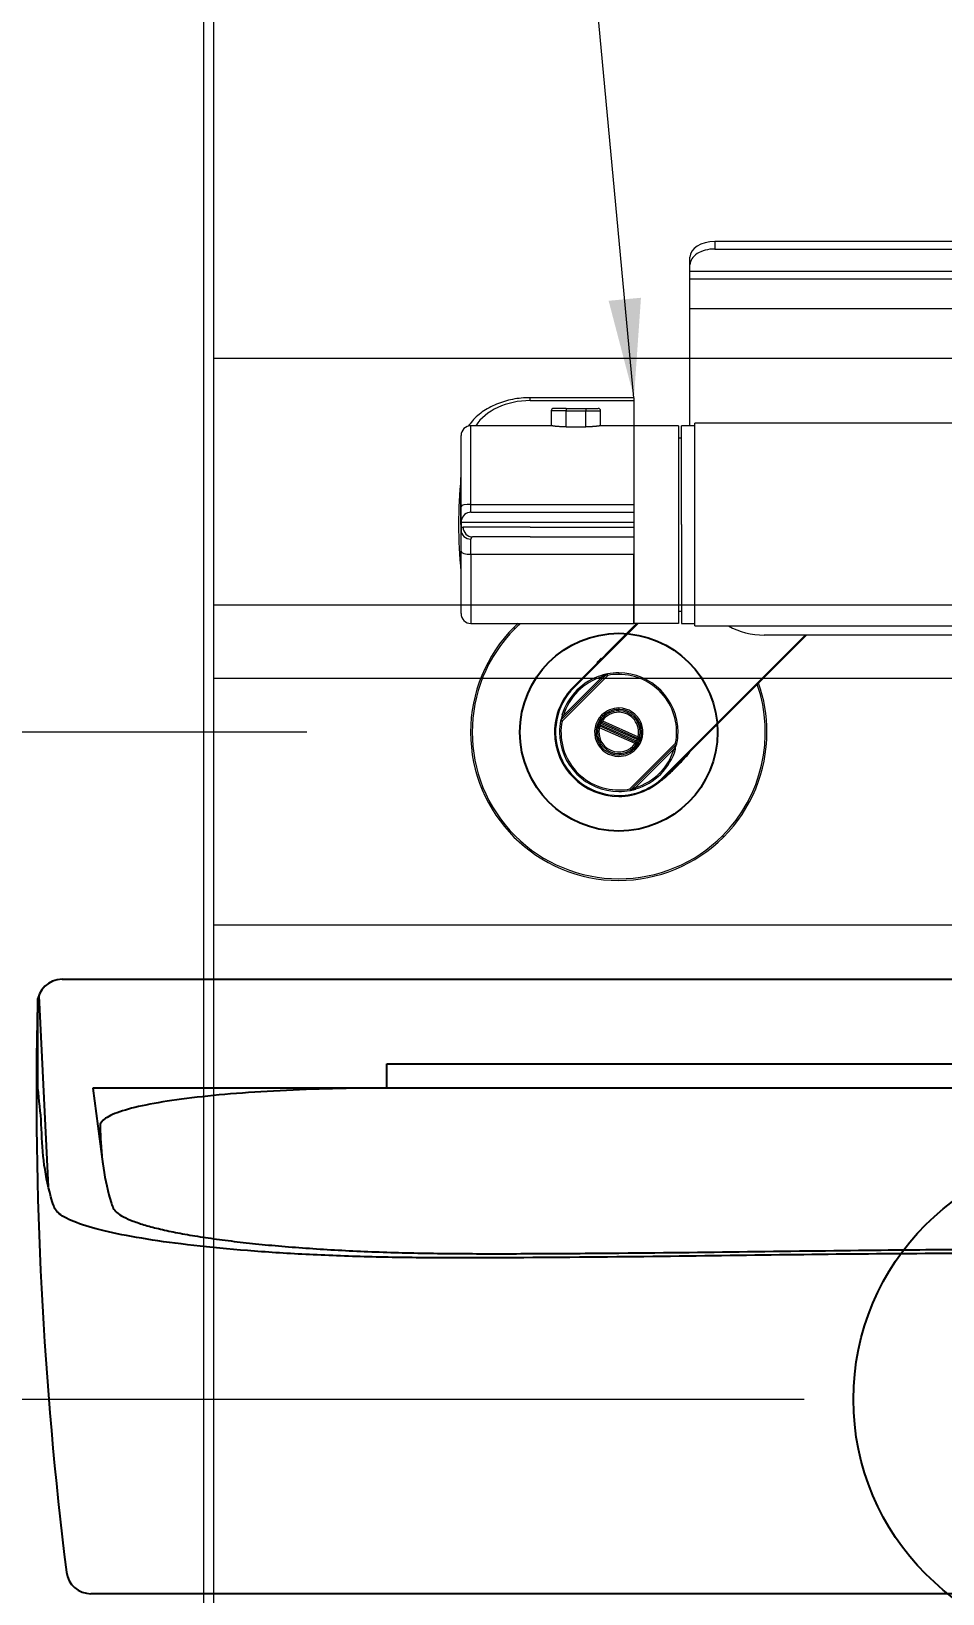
# Model space of a CAD drawing. Header units: millimetres. Extents: x 7794 to 16513, y 4519 to 7467.
# Drawn here: x 8525.7 to 8710.3, y 5628.1 to 5944.3 of the extents above; entities that cross this region are included whole.
import ezdxf
from ezdxf.lldxf.tags import DXFTag

# ---------------------------------------------------------------- set-up
doc = ezdxf.new("R2010")
doc.units = ezdxf.units.MM
doc.layers.add('1', color=7, linetype='Continuous')
doc.layers.add('20', color=7, linetype='Continuous')
doc.layers.add('3', color=3, linetype='Continuous', lineweight=15)
doc.styles.get("Standard").update_dxf_attribs({"font": 'arial.ttf'})
tags = doc.linetypes.add('HIDDEN', pattern=[0.5, 0.25, -0.25]).pattern_tags.tags
tags[6:7] = [DXFTag(74, 4), DXFTag(75, 0), DXFTag(340, '0'), DXFTag(46, 0.0), DXFTag(50, 0.0), DXFTag(44, 0.0), DXFTag(45, 0.0)]
tags[4:5] = [DXFTag(74, 4), DXFTag(75, 0), DXFTag(340, '0'), DXFTag(46, 0.0), DXFTag(50, 0.0), DXFTag(44, 0.0), DXFTag(45, 0.0)]
doc.dimstyles.get("Standard").update_dxf_attribs({"dimtxt": 0.18, "dimasz": 0.18, "dimexe": 0.18, "dimexo": 0.0625, "dimgap": 0.09, "dimtad": 0, "dimtih": 1, "dimtoh": 1, "dimdec": 4, "dimzin": 0, "dimdsep": 46, "dimtxsty": 'Standard', "dimcen": 0.09, "dimadec": 0, "dimazin": 0, "dimtfac": 1, "dimtdec": 4, "dimtofl": 0, "dimtmove": 0, "dimatfit": 3, "dimfxl": 0, "dimtolj": 1, "dimtzin": 0, "dimarcsym": 0})
doc.dimstyles.new('Standard$0', dxfattribs={"dimtxt": 0.18, "dimasz": 0.18, "dimexe": 0.18, "dimexo": 0.0625, "dimgap": 0.09, "dimtad": 0, "dimtih": 1, "dimtoh": 1, "dimdec": 4, "dimzin": 0, "dimdsep": 46, "dimtxsty": 'Standard', "dimcen": 0.09, "dimadec": 0, "dimazin": 0, "dimtfac": 1, "dimtdec": 4, "dimtofl": 0, "dimtmove": 0, "dimatfit": 3, "dimfxl": 0, "dimtolj": 1, "dimtzin": 0, "dimarcsym": 0})

# ---------------------------------------------------------------- blocks, each defined once
blk = doc.blocks.new('*D16')
at = {"color": 0, "linetype": 'Continuous', "lineweight": 0}
for p, q in [((8493.55, 5752.44), (8254.82, 5752.44)), ((8264.82, 5742.44), (8264.82, 5545.25)), ((8264.82, 5297.44), (8264.82, 5494.62)), ((8537.4, 5287.44), (8254.82, 5287.44))]:
    blk.add_line(p, q, dxfattribs=at)
at = {"color": 0, "linetype": 'Continuous'}
for points in [[(8263.15, 5742.44), (8266.48, 5742.44), (8264.82, 5752.44)], [(8263.15, 5297.44), (8266.48, 5297.44), (8264.82, 5287.44)]]:
    blk.add_solid(points, dxfattribs=at)
at = {"layer": 'Defpoints', "color": 0, "linetype": 'Continuous'}
for p in [(8513.55, 5752.44), (8264.82, 5287.44), (8557.4, 5287.44)]:
    blk.add_point(p, dxfattribs=at)
at = {"color": 0, "linetype": 'Continuous', "lineweight": 0, "insert": (8264.82, 5519.94), "char_height": 30, "attachment_point": 5}
blk.add_mtext('\\A1;465', dxfattribs=at)
blk = doc.blocks.new('*D24')
at = {"color": 0, "linetype": 'Continuous', "lineweight": 0}
for p, q in [((8460.39, 5667.44), (8403.81, 5667.44)), ((8413.81, 5657.44), (8413.81, 5630.75)), ((8413.81, 5553.44), (8413.81, 5580.12)), ((8546.08, 5543.44), (8403.81, 5543.44))]:
    blk.add_line(p, q, dxfattribs=at)
at = {"color": 0, "linetype": 'Continuous'}
for points in [[(8412.14, 5657.44), (8415.47, 5657.44), (8413.81, 5667.44)], [(8412.14, 5553.44), (8415.47, 5553.44), (8413.81, 5543.44)]]:
    blk.add_solid(points, dxfattribs=at)
at = {"layer": 'Defpoints', "color": 0, "linetype": 'Continuous'}
for p in [(8480.39, 5667.44), (8413.81, 5543.44), (8566.08, 5543.44)]:
    blk.add_point(p, dxfattribs=at)
at = {"color": 0, "linetype": 'Continuous', "lineweight": 0, "insert": (8413.81, 5605.44), "char_height": 30, "attachment_point": 5}
blk.add_mtext('\\A1;125', dxfattribs=at)
blk = doc.blocks.new('*D25')
at = {"color": 0, "linetype": 'Continuous', "lineweight": 0}
for p, q in [((8682.17, 5667.44), (8194.38, 5667.44)), ((8204.38, 5657.44), (8204.38, 5366.1)), ((8204.38, 5002.44), (8204.38, 5315.46)), ((8472.08, 4992.44), (8194.38, 4992.44))]:
    blk.add_line(p, q, dxfattribs=at)
at = {"color": 0, "linetype": 'Continuous'}
for points in [[(8202.71, 5657.44), (8206.05, 5657.44), (8204.38, 5667.44)], [(8202.71, 5002.44), (8206.05, 5002.44), (8204.38, 4992.44)]]:
    blk.add_solid(points, dxfattribs=at)
at = {"layer": 'Defpoints', "color": 0, "linetype": 'Continuous'}
for p in [(8702.17, 5667.44), (8204.38, 4992.44), (8492.08, 4992.44)]:
    blk.add_point(p, dxfattribs=at)
at = {"color": 0, "linetype": 'Continuous', "lineweight": 0, "insert": (8204.38, 5340.78), "char_height": 30, "attachment_point": 5}
blk.add_mtext('\\A1;675', dxfattribs=at)
blk = doc.blocks.new('*D35')
at = {"color": 0, "linetype": 'Continuous', "lineweight": 0}
for p, q in [((8454.15, 5802.44), (8454.15, 5853.67)), ((8454.15, 5853.67), (8464.15, 5853.67)), ((8581.5, 5802.44), (8444.15, 5802.44)), ((8454.15, 5762.44), (8454.15, 5792.44)), ((8511.96, 5752.44), (8444.15, 5752.44))]:
    blk.add_line(p, q, dxfattribs=at)
at = {"color": 0, "linetype": 'Continuous'}
for points in [[(8452.48, 5792.44), (8455.81, 5792.44), (8454.15, 5802.44)], [(8452.48, 5762.44), (8455.81, 5762.44), (8454.15, 5752.44)]]:
    blk.add_solid(points, dxfattribs=at)
at = {"layer": 'Defpoints', "color": 0, "linetype": 'Continuous'}
for p in [(8454.15, 5802.44), (8601.5, 5802.44), (8531.96, 5752.44)]:
    blk.add_point(p, dxfattribs=at)
at = {"color": 0, "linetype": 'Continuous', "lineweight": 0, "insert": (8495.58, 5853.67), "char_height": 30, "attachment_point": 5}
blk.add_mtext('\\A1;50', dxfattribs=at)

msp = doc.modelspace()

# ---------------------------------------------------------------- linework, layer by layer
for p, q in [((8531.96, 5752.44), (8742.08, 5752.44)), ((8527.08, 5730.44), (8527.08, 5748.56)), ((8527.25, 5749.12), (8529.17, 5710.45)), ((8597.73, 5730.44), (8597.73, 5735.35)), ((8597.73, 5735.35), (8722.73, 5735.35)), ((8538.19, 5730.44), (8540.2, 5715.02)), ((8742.08, 5628.11), (8537.81, 5628.11))]:
    msp.add_line(p, q)
at = {"color": 1, "linetype": 'HIDDEN', "ltscale": 20}
for centre, radius in [((8644.66, 5802.44), 20), ((8742.17, 5667.44), 50)]:
    msp.add_circle(centre, radius, dxfattribs=at)
for centre, radius, start, end in [((8531.96, 5747.44), 5, 90, 178.6991), ((9307.01, 5729.83), 780.25, 178.69907, 187.16731), ((8537.81, 5633.11), 5, 187.1673, 270)]:
    msp.add_arc(centre, radius, start, end)
for points, knots in [([(8742.08, 5697.02), (8733.55, 5697.02), (8725.02, 5697), (8707.75, 5696.94), (8699.02, 5696.89), (8672.88, 5696.63), (8655.53, 5696.32), (8624.38, 5696.09), (8615.62, 5696.04), (8602.55, 5696.11), (8598.22, 5696.17), (8589.65, 5696.39), (8585.37, 5696.56), (8577.18, 5696.98), (8573.25, 5697.24), (8565.68, 5697.84), (8562.02, 5698.19), (8555.2, 5698.97), (8552.05, 5699.39), (8546.28, 5700.31), (8543.64, 5700.81), (8539.03, 5701.86), (8537.08, 5702.41), (8533.86, 5703.55), (8532.58, 5704.15), (8530.83, 5705.37), (8530.47, 5705.98), (8530.05, 5707.2), (8529.88, 5707.81), (8529.02, 5710.86), (8528.54, 5713.31), (8527.96, 5718.2), (8527.86, 5720.65), (8527.65, 5725.54), (8527.25, 5727.99), (8527.08, 5730.44)], [0.5006646, 0.5006646, 0.5006646, 0.5006646, 0.53125, 0.53125, 0.5625, 0.5625, 0.625, 0.625, 0.65625, 0.65625, 0.671875, 0.671875, 0.6875, 0.6875, 0.703125, 0.703125, 0.71875, 0.71875, 0.734375, 0.734375, 0.75, 0.75, 0.765625, 0.765625, 0.78125, 0.78125, 0.796875, 0.796875, 0.8125, 0.8125, 0.875, 0.875, 0.9375, 0.9375, 1, 1, 1, 1]), ([(8597.73, 5730.44), (8590.27, 5730.44), (8583.06, 5730.26), (8572.6, 5729.72), (8569.23, 5729.5), (8562.92, 5728.97), (8559.95, 5728.66), (8551.66, 5727.61), (8547.22, 5726.76), (8542.66, 5725.32), (8541.52, 5724.82), (8540, 5723.8), (8539.62, 5723.27), (8539.64, 5722.74)], [0, 0, 0, 0, 0.25, 0.25, 0.375, 0.375, 0.5, 0.5, 0.75, 0.75, 0.875, 0.875, 1, 1, 1, 1]), ([(8539.64, 5722.74), (8539.69, 5721.71), (8539.78, 5719.47), (8540.13, 5714.83), (8540.89, 5710.63), (8541.9, 5707.34), (8542.27, 5706.14), (8542.93, 5705.24), (8544.3, 5704.36), (8545.94, 5703.65), (8547.52, 5703.09), (8549.28, 5702.54), (8551.79, 5701.88), (8555.32, 5701.13), (8559.32, 5700.43), (8563.75, 5699.78), (8568.56, 5699.19), (8573.71, 5698.66), (8579.16, 5698.2), (8584.88, 5697.8), (8592.8, 5697.36), (8601.07, 5697.08), (8609.51, 5696.95), (8618, 5696.9), (8628.61, 5696.93), (8650.56, 5697.07), (8671.68, 5697.36), (8701.76, 5697.7), (8716.63, 5697.83), (8733.6, 5697.87), (8742.08, 5697.87), (8742.08, 5697.87)], [0, 0, 0, 0, 0.0311188, 0.0671864, 0.1393217, 0.1573555, 0.1663724, 0.1753893, 0.1844063, 0.1934232, 0.1979316, 0.2024401, 0.211457, 0.2204739, 0.2294908, 0.2385077, 0.2475246, 0.2565415, 0.2655584, 0.2745753, 0.2835922, 0.3016261, 0.310643, 0.3196599, 0.3376937, 0.3557275, 0.3917951, 0.4278628, 0.4639304, 0.499998, 0.4999991, 0.4999991, 0.4999991, 0.4999991])]:
    msp.add_open_spline(points, degree=3, knots=knots)
for points in [[(8591.87, 5730.44), (8538.19, 5730.44)], [(8742.08, 5730.44), (8591.87, 5730.44)]]:
    msp.add_open_spline(points, degree=1)
at = {"layer": '1', "color": 7, "linetype": 'Continuous', "lineweight": 18}
for p, q in [((8820.08, 5901.73), (8664.08, 5901.73)), ((8664.08, 5900.2), (8820.08, 5900.2)), ((8659.08, 5896.99), (8659.08, 5898.52)), ((8659.08, 5895.72), (8659.08, 5896.99)), ((8659.08, 5894.08), (8659.08, 5895.72)), ((8659.08, 5888.08), (8659.08, 5894.08)), ((8825.08, 5894.08), (8659.08, 5894.08)), ((8659.08, 5864.43), (8659.08, 5888.08)), ((8647.74, 5870.12), (8626.74, 5870.12)), ((8633.99, 5867.94), (8631.49, 5867.94)), ((8633.99, 5867.94), (8637.99, 5867.94)), ((8637.99, 5867.94), (8640.49, 5867.94)), ((8647.74, 5870.12), (8647.74, 5869.54)), ((8647.74, 5869.54), (8647.74, 5864.44)), ((8630.99, 5867.44), (8630.99, 5864.44)), ((8640.99, 5864.44), (8640.99, 5867.44)), ((8612.74, 5848.12), (8612.74, 5862.44)), ((8630.99, 5864.44), (8614.74, 5864.44)), ((8633.99, 5864.21), (8637.99, 5864.21)), ((8647.74, 5864.44), (8640.99, 5864.44)), ((8647.74, 5864.44), (8647.74, 5848.53)), ((8656.74, 5864.44), (8647.74, 5864.44)), ((8647.74, 5864.44), (8647.74, 5848.53)), ((8656.74, 5864.44), (8656.74, 5824.44)), ((8657.34, 5861.94), (8656.74, 5861.94)), ((8660.08, 5864.44), (8657.34, 5864.44)), ((8657.34, 5844.44), (8657.34, 5864.44)), ((8612.74, 5853.94), (8612.69, 5853.94)), ((8612.69, 5844.44), (8612.69, 5853.94)), ((8612.74, 5844.97), (8612.74, 5848.12)), ((8614.75, 5846.94), (8626.74, 5846.94)), ((8626.74, 5846.94), (8647.74, 5846.94)), ((8647.74, 5848.53), (8647.74, 5846.94)), ((8647.74, 5846.94), (8647.74, 5844.94)), ((8612.69, 5844.44), (8612.69, 5834.94)), ((8612.74, 5844.97), (8612.74, 5843.33)), ((8612.74, 5839.04), (8612.74, 5843.33)), ((8647.74, 5844.94), (8647.74, 5843.94)), ((8647.74, 5843.94), (8647.74, 5841.94)), ((8657.34, 5844.44), (8657.34, 5824.44)), ((8626.74, 5841.94), (8615.08, 5841.94)), ((8626.74, 5841.94), (8647.74, 5841.94)), ((8647.74, 5841.94), (8647.74, 5838.44)), ((8612.74, 5826.44), (8612.74, 5839.04)), ((8647.74, 5838.44), (8647.74, 5824.44)), ((8647.74, 5824.44), (8647.74, 5838.44)), ((8612.69, 5834.94), (8612.74, 5834.94)), ((8656.74, 5826.94), (8657.34, 5826.94)), ((8614.74, 5824.44), (8647.74, 5824.44)), ((8648.27, 5824.44), (8635.47, 5811.63)), ((8656.74, 5824.44), (8647.74, 5824.44)), ((8657.34, 5824.44), (8660.08, 5824.44)), ((8653.85, 5793.24), (8682.69, 5822.08)), ((8723.29, 5822.08), (8674.08, 5822.08)), ((8642.21, 5814.13), (8632.96, 5804.88)), ((8640.65, 5804.04), (8640.93, 5803.93)), ((8640.78, 5804.33), (8641.05, 5804.19)), ((8648.08, 5800.42), (8640.87, 5803.63)), ((8641.23, 5804.44), (8648.45, 5801.23)), ((8647.1, 5790.74), (8656.36, 5799.99)), ((8648.08, 5800.42), (8647.96, 5800.15)), ((8648.53, 5800.53), (8648.27, 5800.67)), ((8648.66, 5800.82), (8648.38, 5800.93))]:
    msp.add_line(p, q, dxfattribs=at)
at = {"layer": '1', "color": 7, "linetype": 'Continuous', "lineweight": 13}
for p, q in [((8664.08, 5901.73), (8664.08, 5900.2)), ((8659.08, 5895.72), (8825.08, 5895.72)), ((8825.08, 5888.08), (8659.08, 5888.08)), ((8626.74, 5869.54), (8626.74, 5870.12)), ((8626.74, 5869.54), (8647.74, 5869.54)), ((8633.99, 5867.94), (8633.99, 5867.44)), ((8637.99, 5867.94), (8637.99, 5867.44)), ((8633.99, 5867.44), (8630.99, 5867.44)), ((8633.99, 5864.21), (8633.99, 5867.44)), ((8633.99, 5867.44), (8637.99, 5867.44)), ((8637.99, 5867.44), (8640.99, 5867.44)), ((8637.99, 5864.21), (8637.99, 5867.44)), ((8614.74, 5848.53), (8614.74, 5864.44)), ((8614.74, 5846.95), (8614.74, 5848.53)), ((8614.74, 5848.53), (8647.74, 5848.53)), ((8612.75, 5844.94), (8626.74, 5844.94)), ((8626.74, 5843.94), (8613.14, 5843.94)), ((8626.74, 5844.94), (8647.74, 5844.94)), ((8626.74, 5843.94), (8647.74, 5843.94)), ((8614.74, 5838.44), (8614.74, 5841.5)), ((8614.74, 5838.44), (8614.74, 5824.44)), ((8614.74, 5838.44), (8647.74, 5838.44)), ((8623.44, 5823.65), (8623.68, 5823.42)), ((8648.56, 5824.44), (8635.61, 5811.49)), ((8653.71, 5793.38), (8682.4, 5822.08)), ((8642.21, 5814.13), (8642.43, 5813.92)), ((8642.43, 5813.92), (8642.37, 5814.22)), ((8644.66, 5814.44), (8644.66, 5814.14)), ((8642.43, 5813.92), (8633.17, 5804.67)), ((8633.45, 5805.79), (8641.3, 5813.64)), ((8635.61, 5811.49), (8635.47, 5811.63)), ((8636.17, 5810.92), (8636.38, 5810.71)), ((8632.88, 5804.73), (8633.17, 5804.67)), ((8633.17, 5804.67), (8632.96, 5804.88)), ((8641.35, 5804.72), (8641.1, 5804.89)), ((8641.41, 5805.69), (8641.19, 5805.9)), ((8641.23, 5804.44), (8641.35, 5804.72)), ((8641.35, 5804.72), (8648.57, 5801.51)), ((8644.66, 5807.34), (8644.66, 5807.04)), ((8644.66, 5806.75), (8644.66, 5806.45)), ((8640.45, 5803.42), (8640.75, 5803.35)), ((8640.75, 5803.35), (8640.87, 5803.63)), ((8647.96, 5800.15), (8640.75, 5803.35)), ((8640.93, 5803.93), (8648.27, 5800.67)), ((8648.38, 5800.93), (8641.05, 5804.19)), ((8648.57, 5801.51), (8648.45, 5801.23)), ((8648.86, 5801.44), (8648.57, 5801.51)), ((8646.89, 5790.95), (8656.14, 5800.2)), ((8648.12, 5798.97), (8647.91, 5799.18)), ((8647.96, 5800.15), (8648.21, 5799.97)), ((8655.87, 5799.08), (8648.02, 5791.23)), ((8656.44, 5800.15), (8656.14, 5800.2)), ((8656.14, 5800.2), (8656.36, 5799.99)), ((8653.14, 5793.95), (8652.93, 5794.16)), ((8653.85, 5793.24), (8653.71, 5793.38)), ((8644.66, 5789.64), (8644.66, 5789.44)), ((8646.89, 5790.95), (8646.95, 5790.66)), ((8647.1, 5790.74), (8646.89, 5790.95)), ((8665.64, 5781.45), (8665.87, 5781.22))]:
    msp.add_line(p, q, dxfattribs=at)
at = {"layer": '1', "color": 7, "linetype": 'Continuous', "lineweight": 18}
for centre, radius, start, end in [((8631.49, 5867.44), 0.5, 90, 180), ((8640.49, 5867.44), 0.5, 0, 90), ((8614.74, 5862.44), 2, 90, 180), ((8712.24, 5844.44), 100, 174.5487, 180), ((8712.24, 5844.44), 100, 180, 185.4513), ((8614.74, 5826.44), 2, 180, 270), ((8644.66, 5802.44), 30, 135, 180), ((8644.66, 5802.44), 30, 132.8351, 135), ((8644.66, 5802.44), 29.67, 132.1488, 135), ((8674.08, 5837.08), 15, 241.1986, 270), ((8644.66, 5802.44), 29.67, 135, 225), ((8642.43, 5813.92), 0.3, 101.0023, 135.0006), ((8644.66, 5802.44), 12, 90, 101.0023), ((8644.66, 5802.44), 12, 0, 90), ((8644.66, 5802.44), 13, 135, 180), ((8644.66, 5802.44), 12, 106.6836, 135), ((8644.66, 5802.44), 29.67, 315, 19.0153), ((8644.66, 5802.44), 30, 0, 19.3219), ((8644.66, 5802.44), 12, 135, 163.3164), ((8644.66, 5802.44), 12, 168.9977, 180), ((8633.17, 5804.67), 0.3, 135, 168.9977), ((8644.66, 5802.44), 4.6, 135, 180), ((8641.35, 5804.72), 0.3, 145.4297, 180), ((8641.35, 5804.72), 0.3, 180, 246.042), ((8644.66, 5802.44), 4.32, 90, 145.4316), ((8644.66, 5802.44), 4.02, 90, 145.4312), ((8644.66, 5802.44), 4.6, 90, 135), ((8644.66, 5802.44), 4.6, 0, 90), ((8644.66, 5802.44), 4.32, 0, 90), ((8644.66, 5802.44), 4.02, 346.639, 90), ((8644.66, 5802.44), 30, 180, 270), ((8644.66, 5802.44), 13, 180, 270), ((8644.66, 5802.44), 12, 180, 270), ((8644.66, 5802.44), 4.6, 180, 315), ((8644.66, 5802.44), 4.32, 166.8266, 180), ((8644.66, 5802.44), 4.32, 180, 270), ((8640.75, 5803.35), 0.3, 66.0324, 166.827), ((8644.66, 5802.44), 4.02, 166.8267, 325.2443), ((8644.66, 5802.44), 4.32, 154.0479, 158.2073), ((8644.66, 5802.44), 4.6, 315, 0), ((8644.66, 5802.44), 4.32, 346.6388, 0), ((8644.66, 5802.44), 12, 348.9977, 0), ((8644.66, 5802.44), 30, 315, 0), ((8644.66, 5802.44), 4.32, 270, 325.2439), ((8647.96, 5800.15), 0.3, 0, 66.0278), ((8647.96, 5800.15), 0.3, 325.2449, 0), ((8648.57, 5801.51), 0.3, 246.0292, 346.6396), ((8644.66, 5802.44), 4.32, 333.8632, 338.0226), ((8644.66, 5802.44), 12, 315, 343.3164), ((8656.14, 5800.2), 0.3, 315, 348.9977), ((8644.66, 5802.44), 13, 270, 314.9999), ((8644.66, 5802.44), 12, 286.6836, 315), ((8644.66, 5802.44), 12, 270, 281.0023), ((8646.89, 5790.95), 0.3, 281.0023, 315.0006), ((8644.66, 5802.44), 29.67, 225, 270), ((8644.66, 5802.44), 29.67, 270, 315), ((8644.66, 5802.44), 30, 270, 315)]:
    msp.add_arc(centre, radius, start, end, dxfattribs=at)
at = {"layer": '1', "color": 7, "linetype": 'Continuous', "lineweight": 13}
for radius, start, end in [(11.7, 90, 101.0023), (11.7, 348.9977, 90), (12.8, 135, 270), (11.7, 106.6836, 135), (11.7, 135, 163.3164), (11.7, 168.9977, 270), (4.9, 135, 270), (4.9, 90, 135), (4.9, 315, 90), (4.02, 154.0479, 158.2073), (4.9, 270, 315), (4.02, 333.8632, 338.0226), (11.7, 315, 343.3164), (12.8, 270, 315), (11.7, 286.6836, 315), (11.7, 270, 281.0023)]:
    msp.add_arc((8644.66, 5802.44), radius, start, end, dxfattribs=at)
at = {"layer": '1', "color": 7, "linetype": 'Continuous', "lineweight": 18}
for centre, major_axis, ratio, start_param, end_param in [((8664.08, 5898.52), (-5, 0), 0.642788, 4.712389, 6.283185), ((8664.08, 5896.99), (5, 0), 0.642788, 1.570796, 3.141593), ((8614.75, 5844.94), (0, -2), 0.999006, 3.141593, 3.321252), ((8614.74, 5844.97), (2, 0), 0.99102, 2.97008, 3.141591)]:
    msp.add_ellipse(centre, major_axis=major_axis, ratio=ratio, start_param=start_param, end_param=end_param, dxfattribs=at)
at = {"layer": '1', "color": 7, "linetype": 'Continuous', "lineweight": 13}
for centre, major_axis, ratio, start_param, end_param in [((8626.74, 5861.05), (-12, 0), 0.707107, 4.712389, 5.873096), ((8614.74, 5848.12), (-2, 0), 0.204545, 4.712389, 6.283185), ((8614.75, 5844.94), (0, -2), 0.999006, 3.321253, 4.712389), ((8614.74, 5844.97), (2, 0), 0.99102, 1.570796, 2.97008), ((8614.74, 5843.33), (-2, 0), 0.913461, 0, 1.570796), ((8615.08, 5843.94), (0, -2), 0.971418, 4.712389, 6.283185), ((8614.74, 5839.04), (2, 0), 0.3, 3.141593, 4.712389)]:
    msp.add_ellipse(centre, major_axis=major_axis, ratio=ratio, start_param=start_param, end_param=end_param, dxfattribs=at)
at = {"layer": '1', "color": 7, "linetype": 'Continuous', "lineweight": 18}
for points, knots in [([(8626.74, 5870.12), (8626.42, 5870.12), (8625.52, 5870.1), (8624.03, 5869.96), (8622.32, 5869.62), (8620.68, 5869.13), (8619.12, 5868.49), (8617.68, 5867.7), (8616.38, 5866.77), (8615.25, 5865.72), (8614.57, 5864.88), (8614.25, 5864.41), (8614.21, 5864.34)], [0, 0, 0, 0, 0.061917, 0.176469, 0.291217, 0.406169, 0.521359, 0.636767, 0.752221, 0.867402, 0.981857, 1, 1, 1, 1]), ([(8633.99, 5864.21), (8633.89, 5864.21), (8633.79, 5864.21), (8633.6, 5864.21), (8633.4, 5864.22), (8633.21, 5864.22), (8633.1, 5864.23), (8633.07, 5864.23), (8633.03, 5864.23), (8633, 5864.23), (8632.93, 5864.24), (8632.89, 5864.24), (8632.75, 5864.25), (8632.57, 5864.26), (8632.41, 5864.27), (8632.28, 5864.28), (8632.22, 5864.29), (8632.16, 5864.29), (8632.13, 5864.3), (8632.11, 5864.3), (8632.01, 5864.31), (8631.87, 5864.32), (8631.67, 5864.34), (8631.55, 5864.36), (8631.47, 5864.37), (8631.44, 5864.37), (8631.39, 5864.38), (8631.37, 5864.38), (8631.3, 5864.39), (8631.22, 5864.4), (8631.15, 5864.41), (8631.11, 5864.42), (8631.09, 5864.42), (8631.07, 5864.42), (8631.06, 5864.43), (8631.03, 5864.43), (8631, 5864.43), (8630.99, 5864.44), (8630.99, 5864.44), (8630.99, 5864.44)], [0, 0, 0, 0, 0.062448, 0.062448, 0.124896, 0.187344, 0.187344, 0.202956, 0.202956, 0.218568, 0.218568, 0.249792, 0.249792, 0.31224, 0.374688, 0.374688, 0.405912, 0.421524, 0.421524, 0.437136, 0.437136, 0.499584, 0.562032, 0.62448, 0.62448, 0.655704, 0.655704, 0.686928, 0.686928, 0.749376, 0.811824, 0.811824, 0.843048, 0.843048, 0.874272, 0.874272, 0.93672, 0.999168, 1, 1, 1, 1]), ([(8640.99, 5864.44), (8640.99, 5864.44), (8640.99, 5864.43), (8640.97, 5864.43), (8640.97, 5864.43), (8640.97, 5864.43), (8640.96, 5864.43), (8640.94, 5864.43), (8640.91, 5864.42), (8640.87, 5864.42), (8640.8, 5864.41), (8640.74, 5864.4), (8640.72, 5864.4), (8640.68, 5864.39), (8640.66, 5864.39), (8640.59, 5864.38), (8640.49, 5864.37), (8640.37, 5864.35), (8640.28, 5864.34), (8640.23, 5864.34), (8640.18, 5864.33), (8640.15, 5864.33), (8640.13, 5864.32), (8640.04, 5864.32), (8639.9, 5864.3), (8639.66, 5864.28), (8639.5, 5864.27), (8639.39, 5864.26), (8639.36, 5864.26), (8639.32, 5864.25), (8639.3, 5864.25), (8639.23, 5864.25), (8639.19, 5864.24), (8639.05, 5864.24), (8638.87, 5864.23), (8638.68, 5864.22), (8638.53, 5864.22), (8638.48, 5864.22), (8638.39, 5864.21), (8638.34, 5864.21), (8638.19, 5864.21), (8638.09, 5864.21), (8637.99, 5864.21)], [0, 0, 0, 0, 0.061855, 0.061855, 0.077491, 0.077491, 0.093127, 0.124398, 0.124398, 0.186941, 0.249484, 0.249484, 0.280756, 0.280756, 0.312027, 0.312027, 0.37457, 0.437113, 0.437113, 0.468385, 0.48402, 0.48402, 0.499656, 0.499656, 0.562199, 0.624742, 0.687285, 0.687285, 0.702921, 0.702921, 0.718557, 0.718557, 0.749828, 0.749828, 0.812371, 0.874914, 0.874914, 0.906186, 0.906186, 0.937457, 0.937457, 1, 1, 1, 1]), ([(8612.74, 5843.33), (8612.74, 5843.33), (8612.74, 5843.35), (8612.74, 5843.36), (8612.74, 5843.38), (8612.74, 5843.39), (8612.74, 5843.41), (8612.74, 5843.42), (8612.74, 5843.44), (8612.74, 5843.45), (8612.75, 5843.46), (8612.75, 5843.46)], [0, 0, 0, 0, 0.114345, 0.228652, 0.342924, 0.457163, 0.571372, 0.685554, 0.799712, 0.913849, 1, 1, 1, 1]), ([(8641.17, 5817.4), (8641.17, 5817.4), (8641.15, 5817.4), (8641.08, 5817.34), (8640.91, 5817.19), (8640.71, 5817.01), (8640.54, 5816.85), (8640.44, 5816.76), (8640.37, 5816.69), (8640.32, 5816.64), (8640.29, 5816.61), (8640.24, 5816.56), (8640.21, 5816.53), (8640.2, 5816.51), (8640.21, 5816.51), (8640.21, 5816.51)], [0, 0, 0, 0, 0.110053, 0.27387, 0.427632, 0.584129, 0.664982, 0.729062, 0.755049, 0.778633, 0.801626, 0.825956, 0.884437, 0.96223, 1, 1, 1, 1]), ([(8642.37, 5814.22), (8642.37, 5814.22), (8642.37, 5814.22), (8642.37, 5814.21), (8642.36, 5814.21), (8642.36, 5814.21), (8642.36, 5814.21), (8642.36, 5814.21), (8642.35, 5814.21), (8642.35, 5814.21), (8642.34, 5814.21), (8642.34, 5814.21), (8642.33, 5814.21), (8642.32, 5814.21), (8642.3, 5814.2), (8642.28, 5814.2), (8642.24, 5814.19), (8642.2, 5814.18), (8642.14, 5814.17), (8642.09, 5814.16), (8642.03, 5814.14), (8641.99, 5814.14), (8641.97, 5814.13), (8641.96, 5814.13), (8641.95, 5814.13), (8641.94, 5814.12), (8641.92, 5814.12), (8641.91, 5814.12), (8641.89, 5814.11), (8641.87, 5814.11), (8641.85, 5814.1), (8641.83, 5814.1), (8641.8, 5814.09), (8641.78, 5814.08), (8641.75, 5814.08), (8641.72, 5814.07), (8641.69, 5814.06), (8641.65, 5814.05), (8641.62, 5814.04), (8641.58, 5814.03), (8641.54, 5814.02), (8641.5, 5814.01), (8641.45, 5814), (8641.41, 5813.99), (8641.36, 5813.97), (8641.31, 5813.96), (8641.26, 5813.95), (8641.23, 5813.94), (8641.21, 5813.93)], [0, 0, 0, 0, 0.008315, 0.016856, 0.02562, 0.034609, 0.043825, 0.053272, 0.062959, 0.072893, 0.083087, 0.093554, 0.104309, 0.130389, 0.156505, 0.182812, 0.209413, 0.260504, 0.310075, 0.357671, 0.402775, 0.444855, 0.450226, 0.456901, 0.464872, 0.47413, 0.484662, 0.496456, 0.509495, 0.523777, 0.539308, 0.556104, 0.574192, 0.593582, 0.614266, 0.636237, 0.659489, 0.684026, 0.70985, 0.736966, 0.765376, 0.79508, 0.826075, 0.858351, 0.891899, 0.926704, 0.962746, 1, 1, 1, 1]), ([(8642.18, 5814.12), (8642.16, 5814.11), (8642.06, 5814.08), (8641.71, 5813.99), (8641.42, 5813.94), (8641.22, 5813.91)], [0, 0, 0, 0, 0.09004, 0.449414, 1, 1, 1, 1]), ([(8641.3, 5813.64), (8641.35, 5813.67), (8641.44, 5813.72), (8641.58, 5813.8), (8641.69, 5813.86), (8641.78, 5813.91), (8641.85, 5813.95), (8641.92, 5813.98), (8642, 5814.03), (8642.1, 5814.08), (8642.19, 5814.12), (8642.21, 5814.13), (8642.21, 5814.13)], [0, 0, 0, 0, 0.125061, 0.250123, 0.375184, 0.437715, 0.500245, 0.562776, 0.625307, 0.750368, 0.87543, 1, 1, 1, 1]), ([(8632.96, 5804.88), (8632.96, 5804.88), (8632.97, 5804.9), (8633.02, 5804.99), (8633.07, 5805.09), (8633.11, 5805.18), (8633.15, 5805.24), (8633.18, 5805.31), (8633.23, 5805.4), (8633.29, 5805.52), (8633.37, 5805.66), (8633.42, 5805.75), (8633.45, 5805.79)], [0, 0, 0, 0, 0.125, 0.25, 0.375, 0.4375, 0.5, 0.5625, 0.625, 0.75, 0.875, 1, 1, 1, 1]), ([(8633.18, 5805.87), (8633.15, 5805.68), (8633.1, 5805.41), (8633.04, 5805.11), (8633, 5804.98), (8632.98, 5804.93), (8632.98, 5804.91)], [0, 0, 0, 0, 0.549785, 0.799323, 0.909746, 1, 1, 1, 1]), ([(8640.78, 5804.33), (8640.78, 5804.33), (8640.78, 5804.34), (8640.79, 5804.35), (8640.79, 5804.36), (8640.8, 5804.37), (8640.8, 5804.38), (8640.81, 5804.39), (8640.81, 5804.4), (8640.82, 5804.41), (8640.83, 5804.42), (8640.83, 5804.44), (8640.84, 5804.45), (8640.84, 5804.46), (8640.85, 5804.47), (8640.85, 5804.48), (8640.86, 5804.49), (8640.87, 5804.5), (8640.87, 5804.51), (8640.88, 5804.52), (8640.88, 5804.53), (8640.9, 5804.56), (8640.92, 5804.59), (8640.94, 5804.64), (8640.97, 5804.68), (8640.99, 5804.72), (8641.02, 5804.76), (8641.04, 5804.79), (8641.06, 5804.82), (8641.07, 5804.84), (8641.08, 5804.85), (8641.08, 5804.86), (8641.09, 5804.86), (8641.09, 5804.87), (8641.09, 5804.87), (8641.1, 5804.88), (8641.1, 5804.88), (8641.1, 5804.88), (8641.1, 5804.88), (8641.1, 5804.89), (8641.1, 5804.89), (8641.1, 5804.89)], [0, 0, 0, 0, 0.012767, 0.025514, 0.038246, 0.05097, 0.06369, 0.076411, 0.089138, 0.101877, 0.114633, 0.127411, 0.140217, 0.153054, 0.165929, 0.178846, 0.191811, 0.204827, 0.217901, 0.231037, 0.244239, 0.257513, 0.320948, 0.384019, 0.447235, 0.511104, 0.574567, 0.636591, 0.697713, 0.758497, 0.781365, 0.803944, 0.826266, 0.848367, 0.870283, 0.892051, 0.913708, 0.935292, 0.956843, 0.9784, 1, 1, 1, 1]), ([(8641.07, 5804.84), (8641.05, 5804.81), (8641.02, 5804.75), (8640.97, 5804.64), (8640.94, 5804.53), (8640.93, 5804.46), (8640.93, 5804.43)], [0, 0, 0, 0, 0.273215, 0.531604, 0.7746, 1, 1, 1, 1]), ([(8641.07, 5804.44), (8641.06, 5804.5), (8641.04, 5804.58), (8641.04, 5804.67), (8641.05, 5804.71), (8641.05, 5804.72)], [0, 0, 0, 0, 0.570961, 0.8878, 1, 1, 1, 1]), ([(8640.45, 5803.42), (8640.45, 5803.42), (8640.45, 5803.42), (8640.45, 5803.42), (8640.45, 5803.42), (8640.45, 5803.42), (8640.45, 5803.42), (8640.45, 5803.42), (8640.46, 5803.43), (8640.46, 5803.43), (8640.46, 5803.43), (8640.46, 5803.43), (8640.46, 5803.44), (8640.46, 5803.44), (8640.46, 5803.44), (8640.46, 5803.45), (8640.46, 5803.45), (8640.46, 5803.45), (8640.46, 5803.46), (8640.46, 5803.46), (8640.47, 5803.47), (8640.47, 5803.48), (8640.47, 5803.5), (8640.48, 5803.53), (8640.49, 5803.57), (8640.5, 5803.61), (8640.52, 5803.66), (8640.53, 5803.7), (8640.55, 5803.76), (8640.56, 5803.8), (8640.57, 5803.83), (8640.58, 5803.85), (8640.59, 5803.88), (8640.6, 5803.9), (8640.6, 5803.92), (8640.61, 5803.95), (8640.62, 5803.97), (8640.63, 5803.99), (8640.64, 5804.02), (8640.65, 5804.03), (8640.65, 5804.04)], [0, 0, 0, 0, 0.011884, 0.02375, 0.035604, 0.047453, 0.059303, 0.07116, 0.083032, 0.094924, 0.106843, 0.118795, 0.130787, 0.142824, 0.154914, 0.167061, 0.179273, 0.191555, 0.203912, 0.216351, 0.228878, 0.241497, 0.302241, 0.36335, 0.425384, 0.488882, 0.552717, 0.615925, 0.679012, 0.742488, 0.768957, 0.795161, 0.821138, 0.846927, 0.872569, 0.898104, 0.923573, 0.949018, 0.974479, 1, 1, 1, 1]), ([(8640.68, 5803.86), (8640.65, 5803.83), (8640.6, 5803.78), (8640.54, 5803.68), (8640.5, 5803.58), (8640.48, 5803.51), (8640.47, 5803.48)], [0, 0, 0, 0, 0.225349, 0.468342, 0.726751, 1, 1, 1, 1]), ([(8640.53, 5803.56), (8640.54, 5803.57), (8640.57, 5803.6), (8640.64, 5803.67), (8640.71, 5803.71), (8640.76, 5803.74)], [0, 0, 0, 0, 0.173144, 0.468277, 1, 1, 1, 1]), ([(8640.62, 5803.65), (8640.64, 5803.66), (8640.68, 5803.67), (8640.75, 5803.68), (8640.81, 5803.67), (8640.85, 5803.66), (8640.87, 5803.65)], [0, 0, 0, 0, 0.265993, 0.525001, 0.771079, 1, 1, 1, 1]), ([(8641.21, 5804.42), (8641.19, 5804.43), (8641.16, 5804.45), (8641.11, 5804.49), (8641.07, 5804.55), (8641.05, 5804.59), (8641.04, 5804.61)], [0, 0, 0, 0, 0.228993, 0.475088, 0.734066, 1, 1, 1, 1]), ([(8648.1, 5800.44), (8648.11, 5800.43), (8648.15, 5800.41), (8648.2, 5800.37), (8648.24, 5800.31), (8648.26, 5800.27), (8648.26, 5800.25)], [0, 0, 0, 0, 0.22892, 0.474998, 0.734007, 1, 1, 1, 1]), ([(8648.53, 5800.53), (8648.53, 5800.53), (8648.53, 5800.52), (8648.52, 5800.51), (8648.52, 5800.5), (8648.51, 5800.49), (8648.51, 5800.48), (8648.5, 5800.47), (8648.5, 5800.46), (8648.49, 5800.45), (8648.48, 5800.43), (8648.48, 5800.42), (8648.47, 5800.41), (8648.47, 5800.4), (8648.46, 5800.39), (8648.46, 5800.38), (8648.45, 5800.37), (8648.44, 5800.36), (8648.44, 5800.35), (8648.43, 5800.34), (8648.43, 5800.33), (8648.41, 5800.3), (8648.39, 5800.27), (8648.37, 5800.22), (8648.34, 5800.18), (8648.31, 5800.14), (8648.29, 5800.1), (8648.27, 5800.07), (8648.25, 5800.04), (8648.24, 5800.02), (8648.23, 5800.01), (8648.23, 5800), (8648.22, 5800), (8648.22, 5799.99), (8648.21, 5799.99), (8648.21, 5799.98), (8648.21, 5799.98), (8648.21, 5799.98), (8648.21, 5799.98), (8648.21, 5799.97), (8648.21, 5799.97), (8648.21, 5799.97)], [0, 0, 0, 0, 0.012767, 0.025514, 0.038247, 0.050971, 0.063691, 0.076412, 0.08914, 0.10188, 0.114636, 0.127415, 0.140221, 0.153059, 0.165935, 0.178852, 0.191818, 0.204835, 0.21791, 0.231046, 0.244249, 0.257523, 0.320965, 0.384041, 0.44726, 0.511129, 0.574594, 0.636617, 0.697737, 0.758514, 0.781381, 0.803958, 0.826279, 0.848378, 0.870292, 0.892058, 0.913713, 0.935296, 0.956846, 0.978401, 1, 1, 1, 1]), ([(8648.24, 5800.02), (8648.26, 5800.05), (8648.29, 5800.11), (8648.34, 5800.22), (8648.37, 5800.33), (8648.38, 5800.4), (8648.38, 5800.43)], [0, 0, 0, 0, 0.273249, 0.531659, 0.774651, 1, 1, 1, 1]), ([(8648.24, 5800.42), (8648.25, 5800.36), (8648.26, 5800.28), (8648.26, 5800.19), (8648.26, 5800.15), (8648.26, 5800.14)], [0, 0, 0, 0, 0.572134, 0.889697, 1, 1, 1, 1]), ([(8648.69, 5801.21), (8648.67, 5801.2), (8648.63, 5801.19), (8648.56, 5801.18), (8648.5, 5801.19), (8648.46, 5801.2), (8648.44, 5801.21)], [0, 0, 0, 0, 0.265934, 0.524912, 0.771007, 1, 1, 1, 1]), ([(8648.78, 5801.3), (8648.77, 5801.29), (8648.75, 5801.26), (8648.67, 5801.19), (8648.6, 5801.15), (8648.55, 5801.12)], [0, 0, 0, 0, 0.175259, 0.469593, 1, 1, 1, 1]), ([(8648.63, 5801), (8648.66, 5801.03), (8648.71, 5801.08), (8648.77, 5801.18), (8648.82, 5801.28), (8648.84, 5801.35), (8648.85, 5801.38)], [0, 0, 0, 0, 0.2254, 0.468397, 0.726786, 1, 1, 1, 1]), ([(8648.86, 5801.44), (8648.86, 5801.44), (8648.86, 5801.44), (8648.86, 5801.44), (8648.86, 5801.44), (8648.86, 5801.44), (8648.86, 5801.43), (8648.86, 5801.43), (8648.86, 5801.43), (8648.86, 5801.43), (8648.86, 5801.43), (8648.86, 5801.43), (8648.86, 5801.42), (8648.85, 5801.42), (8648.85, 5801.42), (8648.85, 5801.41), (8648.85, 5801.41), (8648.85, 5801.4), (8648.85, 5801.4), (8648.85, 5801.4), (8648.85, 5801.39), (8648.84, 5801.38), (8648.84, 5801.36), (8648.83, 5801.33), (8648.82, 5801.29), (8648.81, 5801.25), (8648.8, 5801.2), (8648.78, 5801.15), (8648.77, 5801.1), (8648.75, 5801.06), (8648.74, 5801.03), (8648.73, 5801), (8648.72, 5800.98), (8648.72, 5800.96), (8648.71, 5800.94), (8648.7, 5800.91), (8648.69, 5800.89), (8648.68, 5800.87), (8648.67, 5800.84), (8648.67, 5800.83), (8648.66, 5800.82)], [0, 0, 0, 0, 0.011885, 0.023751, 0.035606, 0.047456, 0.059306, 0.071165, 0.083037, 0.09493, 0.10685, 0.118803, 0.130795, 0.142834, 0.154925, 0.167073, 0.179286, 0.191569, 0.203927, 0.216367, 0.228894, 0.241514, 0.302265, 0.363377, 0.425412, 0.488907, 0.552742, 0.615948, 0.67903, 0.742499, 0.768966, 0.795169, 0.821144, 0.846933, 0.872573, 0.898107, 0.923575, 0.949019, 0.97448, 1, 1, 1, 1]), ([(8653.35, 5792.69), (8653.35, 5792.69), (8653.35, 5792.69), (8653.38, 5792.71), (8653.48, 5792.79), (8653.63, 5792.91), (8653.91, 5793.14), (8654.4, 5793.57), (8655.17, 5794.27), (8656.07, 5795.15), (8657.09, 5796.19), (8658.09, 5797.26), (8658.71, 5797.94), (8658.97, 5798.26), (8659.05, 5798.38), (8659.06, 5798.41), (8659.06, 5798.41)], [0, 0, 0, 0, 0.008279, 0.04131, 0.07175, 0.101344, 0.131768, 0.200488, 0.283478, 0.408289, 0.549474, 0.706965, 0.82687, 0.889636, 0.956811, 1, 1, 1, 1]), ([(8656.36, 5799.99), (8656.36, 5799.99), (8656.34, 5799.97), (8656.3, 5799.88), (8656.25, 5799.78), (8656.2, 5799.69), (8656.17, 5799.63), (8656.13, 5799.56), (8656.09, 5799.47), (8656.02, 5799.36), (8655.95, 5799.22), (8655.89, 5799.12), (8655.87, 5799.08)], [0, 0, 0, 0, 0.125, 0.25, 0.375, 0.4375, 0.5, 0.5625, 0.625, 0.75, 0.875, 1, 1, 1, 1]), ([(8656.13, 5799), (8656.16, 5799.19), (8656.21, 5799.46), (8656.28, 5799.76), (8656.32, 5799.89), (8656.33, 5799.94), (8656.34, 5799.96)], [0, 0, 0, 0, 0.549785, 0.799323, 0.909746, 1, 1, 1, 1]), ([(8646.95, 5790.66), (8646.95, 5790.66), (8646.95, 5790.66), (8646.95, 5790.66), (8646.95, 5790.66), (8646.95, 5790.66), (8646.96, 5790.66), (8646.96, 5790.66), (8646.96, 5790.66), (8646.97, 5790.66), (8646.97, 5790.66), (8646.98, 5790.66), (8646.99, 5790.66), (8647, 5790.67), (8647.02, 5790.67), (8647.04, 5790.68), (8647.07, 5790.68), (8647.12, 5790.69), (8647.17, 5790.7), (8647.23, 5790.72), (8647.29, 5790.73), (8647.33, 5790.74), (8647.35, 5790.74), (8647.36, 5790.74), (8647.37, 5790.75), (8647.38, 5790.75), (8647.4, 5790.75), (8647.41, 5790.76), (8647.43, 5790.76), (8647.45, 5790.76), (8647.47, 5790.77), (8647.49, 5790.77), (8647.51, 5790.78), (8647.54, 5790.79), (8647.57, 5790.79), (8647.6, 5790.8), (8647.63, 5790.81), (8647.66, 5790.82), (8647.7, 5790.83), (8647.74, 5790.84), (8647.78, 5790.85), (8647.82, 5790.86), (8647.86, 5790.87), (8647.91, 5790.88), (8647.95, 5790.9), (8648, 5790.91), (8648.05, 5790.93), (8648.09, 5790.94), (8648.1, 5790.94)], [0, 0, 0, 0, 0.008315, 0.016856, 0.02562, 0.034609, 0.043825, 0.053272, 0.062959, 0.072893, 0.083087, 0.093554, 0.104309, 0.130389, 0.156505, 0.182812, 0.209413, 0.260504, 0.310075, 0.357671, 0.402775, 0.444855, 0.450226, 0.456901, 0.464872, 0.47413, 0.484662, 0.496456, 0.509495, 0.523777, 0.539308, 0.556104, 0.574192, 0.593582, 0.614266, 0.636237, 0.659489, 0.684026, 0.70985, 0.736966, 0.765376, 0.79508, 0.826075, 0.858351, 0.891899, 0.926704, 0.962746, 1, 1, 1, 1]), ([(8648.02, 5791.23), (8647.97, 5791.2), (8647.88, 5791.15), (8647.74, 5791.07), (8647.62, 5791.01), (8647.53, 5790.96), (8647.47, 5790.92), (8647.4, 5790.89), (8647.31, 5790.85), (8647.21, 5790.79), (8647.13, 5790.75), (8647.1, 5790.74), (8647.1, 5790.74)], [0, 0, 0, 0, 0.125061, 0.250122, 0.375182, 0.437713, 0.500243, 0.562774, 0.625304, 0.750365, 0.875425, 1, 1, 1, 1]), ([(8647.14, 5790.76), (8647.16, 5790.76), (8647.26, 5790.8), (8647.6, 5790.88), (8647.9, 5790.93), (8648.1, 5790.96)], [0, 0, 0, 0, 0.09004, 0.449414, 1, 1, 1, 1])]:
    msp.add_open_spline(points, degree=3, knots=knots, dxfattribs=at)
for points, degree in [([(8614.74, 5846.95), (8614.74, 5846.94), (8614.74, 5846.94), (8614.75, 5846.94)], 3), ([(8612.77, 5845.33), (8612.74, 5844.94)], 1), ([(8612.75, 5844.94), (8612.75, 5844.94), (8612.74, 5844.95), (8612.74, 5844.97)], 3), ([(8612.75, 5843.38), (8612.77, 5843)], 1)]:
    msp.add_open_spline(points, degree=degree, dxfattribs=at)
at = {"layer": '1', "color": 7, "linetype": 'Continuous', "lineweight": 13}
for points, knots in [([(8612.75, 5843.46), (8612.75, 5843.46), (8612.75, 5843.47), (8612.75, 5843.48), (8612.75, 5843.49), (8612.75, 5843.51), (8612.75, 5843.52), (8612.75, 5843.53), (8612.76, 5843.55), (8612.76, 5843.56), (8612.76, 5843.57), (8612.76, 5843.59), (8612.76, 5843.6), (8612.77, 5843.61), (8612.77, 5843.62), (8612.77, 5843.63), (8612.78, 5843.64), (8612.78, 5843.66), (8612.78, 5843.67), (8612.79, 5843.68), (8612.79, 5843.69), (8612.79, 5843.7), (8612.8, 5843.71), (8612.8, 5843.72), (8612.81, 5843.73), (8612.81, 5843.74), (8612.81, 5843.75), (8612.82, 5843.75), (8612.82, 5843.76), (8612.83, 5843.77), (8612.83, 5843.78), (8612.84, 5843.79), (8612.84, 5843.8), (8612.85, 5843.8), (8612.85, 5843.81), (8612.86, 5843.82), (8612.87, 5843.82), (8612.87, 5843.83), (8612.88, 5843.84), (8612.89, 5843.84), (8612.89, 5843.85), (8612.9, 5843.86), (8612.91, 5843.86), (8612.91, 5843.87), (8612.92, 5843.87), (8612.93, 5843.88), (8612.93, 5843.88), (8612.94, 5843.89), (8612.95, 5843.89), (8612.96, 5843.9), (8612.97, 5843.9), (8612.97, 5843.9), (8612.98, 5843.91), (8612.99, 5843.91), (8613, 5843.91), (8613.01, 5843.92), (8613.02, 5843.92), (8613.03, 5843.92), (8613.04, 5843.92), (8613.05, 5843.93), (8613.06, 5843.93), (8613.07, 5843.93), (8613.08, 5843.93), (8613.09, 5843.93), (8613.1, 5843.93), (8613.11, 5843.93), (8613.12, 5843.93), (8613.13, 5843.94), (8613.14, 5843.94), (8613.14, 5843.94)], [0, 0, 0, 0, 0.003652, 0.01855, 0.033446, 0.04834, 0.063234, 0.078127, 0.093019, 0.107912, 0.122806, 0.1377, 0.152596, 0.167493, 0.182392, 0.197294, 0.212199, 0.227106, 0.242017, 0.256932, 0.271851, 0.286775, 0.301703, 0.316637, 0.331577, 0.346523, 0.361475, 0.376434, 0.3914, 0.406373, 0.421355, 0.436345, 0.451343, 0.46635, 0.481367, 0.496393, 0.511429, 0.526476, 0.541533, 0.556602, 0.571682, 0.586774, 0.601878, 0.616994, 0.632124, 0.647267, 0.662423, 0.677593, 0.692778, 0.707977, 0.723191, 0.738421, 0.753666, 0.768927, 0.784205, 0.799499, 0.814811, 0.830139, 0.845486, 0.860851, 0.876234, 0.891635, 0.907056, 0.922496, 0.937956, 0.953436, 0.968937, 0.984458, 1, 1, 1, 1]), ([(8615.08, 5841.94), (8615.08, 5841.94), (8615.07, 5841.94), (8615.06, 5841.93), (8615.05, 5841.93), (8615.04, 5841.93), (8615.03, 5841.93), (8615.02, 5841.93), (8615.01, 5841.93), (8615.01, 5841.93), (8615, 5841.93), (8614.99, 5841.93), (8614.98, 5841.92), (8614.97, 5841.92), (8614.96, 5841.92), (8614.95, 5841.92), (8614.95, 5841.91), (8614.94, 5841.91), (8614.93, 5841.91), (8614.92, 5841.9), (8614.91, 5841.9), (8614.91, 5841.9), (8614.9, 5841.89), (8614.89, 5841.89), (8614.89, 5841.88), (8614.88, 5841.88), (8614.87, 5841.88), (8614.87, 5841.87), (8614.86, 5841.87), (8614.85, 5841.86), (8614.85, 5841.85), (8614.84, 5841.85), (8614.84, 5841.84), (8614.83, 5841.84), (8614.83, 5841.83), (8614.82, 5841.82), (8614.82, 5841.82), (8614.81, 5841.81), (8614.81, 5841.8), (8614.8, 5841.8), (8614.8, 5841.79), (8614.79, 5841.78), (8614.79, 5841.77), (8614.79, 5841.76), (8614.78, 5841.76), (8614.78, 5841.75), (8614.78, 5841.74), (8614.77, 5841.73), (8614.77, 5841.72), (8614.77, 5841.71), (8614.76, 5841.7), (8614.76, 5841.69), (8614.76, 5841.68), (8614.76, 5841.67), (8614.75, 5841.66), (8614.75, 5841.65), (8614.75, 5841.64), (8614.75, 5841.63), (8614.75, 5841.62), (8614.75, 5841.6), (8614.74, 5841.59), (8614.74, 5841.58), (8614.74, 5841.57), (8614.74, 5841.55), (8614.74, 5841.54), (8614.74, 5841.53), (8614.74, 5841.52), (8614.74, 5841.51), (8614.74, 5841.5)], [0, 0, 0, 0, 0.01505, 0.030096, 0.045136, 0.060172, 0.075205, 0.090233, 0.105259, 0.120281, 0.135302, 0.15032, 0.165337, 0.180352, 0.195366, 0.21038, 0.225394, 0.240409, 0.255424, 0.27044, 0.285457, 0.300477, 0.315498, 0.330522, 0.34555, 0.36058, 0.375615, 0.390653, 0.405697, 0.420745, 0.435798, 0.450858, 0.465923, 0.480995, 0.496073, 0.511159, 0.526253, 0.541355, 0.556465, 0.571584, 0.586712, 0.601849, 0.616997, 0.632154, 0.647323, 0.662502, 0.677693, 0.692896, 0.708111, 0.723339, 0.738579, 0.753833, 0.7691, 0.784382, 0.799677, 0.814988, 0.830314, 0.845655, 0.861012, 0.876386, 0.891776, 0.907182, 0.922607, 0.938049, 0.953509, 0.968987, 0.984484, 1, 1, 1, 1]), ([(8641.21, 5813.93), (8641.21, 5813.93), (8641.22, 5813.92), (8641.24, 5813.85), (8641.27, 5813.75), (8641.29, 5813.68), (8641.3, 5813.64)], [0, 0, 0, 0, 0.253348, 0.506999, 0.76065, 1, 1, 1, 1]), ([(8633.45, 5805.79), (8633.42, 5805.8), (8633.35, 5805.83), (8633.24, 5805.86), (8633.18, 5805.88), (8633.16, 5805.88), (8633.16, 5805.88)], [0, 0, 0, 0, 0.23995, 0.493665, 0.747381, 1, 1, 1, 1]), ([(8640.93, 5803.93), (8640.93, 5803.92), (8640.92, 5803.92), (8640.92, 5803.91), (8640.92, 5803.9), (8640.92, 5803.89), (8640.91, 5803.88), (8640.91, 5803.87), (8640.91, 5803.86), (8640.9, 5803.85), (8640.9, 5803.83), (8640.9, 5803.82), (8640.89, 5803.81), (8640.89, 5803.79), (8640.89, 5803.78), (8640.88, 5803.76), (8640.88, 5803.75), (8640.88, 5803.73), (8640.88, 5803.72), (8640.87, 5803.7), (8640.87, 5803.69), (8640.87, 5803.67), (8640.87, 5803.66), (8640.87, 5803.65), (8640.87, 5803.64), (8640.87, 5803.64), (8640.87, 5803.63), (8640.87, 5803.63), (8640.87, 5803.63), (8640.87, 5803.63), (8640.87, 5803.63), (8640.87, 5803.63)], [0, 0, 0, 0, 0.016911, 0.035379, 0.055407, 0.076999, 0.100157, 0.124884, 0.151181, 0.179049, 0.20849, 0.239504, 0.272093, 0.306257, 0.341996, 0.379312, 0.418204, 0.458674, 0.500721, 0.553714, 0.604614, 0.653425, 0.700153, 0.744804, 0.787386, 0.827907, 0.866376, 0.902805, 0.937208, 0.9696, 1, 1, 1, 1]), ([(8641.23, 5804.44), (8641.23, 5804.44), (8641.23, 5804.44), (8641.23, 5804.44), (8641.23, 5804.44), (8641.23, 5804.44), (8641.22, 5804.44), (8641.22, 5804.44), (8641.22, 5804.44), (8641.22, 5804.43), (8641.22, 5804.43), (8641.22, 5804.43), (8641.21, 5804.43), (8641.21, 5804.42), (8641.21, 5804.42), (8641.2, 5804.42), (8641.2, 5804.41), (8641.19, 5804.41), (8641.19, 5804.4), (8641.18, 5804.4), (8641.18, 5804.39), (8641.17, 5804.38), (8641.16, 5804.37), (8641.15, 5804.36), (8641.14, 5804.34), (8641.12, 5804.32), (8641.11, 5804.3), (8641.1, 5804.28), (8641.09, 5804.26), (8641.08, 5804.25), (8641.07, 5804.23), (8641.06, 5804.22), (8641.05, 5804.21), (8641.05, 5804.2), (8641.05, 5804.19)], [0, 0, 0, 0, 0.017043, 0.034743, 0.053104, 0.072131, 0.091825, 0.11219, 0.133229, 0.154943, 0.177335, 0.200407, 0.22416, 0.248596, 0.273717, 0.299523, 0.326017, 0.353199, 0.38107, 0.409632, 0.438885, 0.46883, 0.499468, 0.563318, 0.623492, 0.67999, 0.732814, 0.781965, 0.827448, 0.869264, 0.90742, 0.941921, 0.972777, 1, 1, 1, 1]), ([(8648.08, 5800.42), (8648.08, 5800.42), (8648.08, 5800.42), (8648.08, 5800.42), (8648.08, 5800.42), (8648.08, 5800.42), (8648.08, 5800.42), (8648.09, 5800.42), (8648.09, 5800.42), (8648.09, 5800.43), (8648.09, 5800.43), (8648.09, 5800.43), (8648.1, 5800.43), (8648.1, 5800.44), (8648.1, 5800.44), (8648.11, 5800.44), (8648.11, 5800.45), (8648.12, 5800.45), (8648.12, 5800.46), (8648.13, 5800.47), (8648.13, 5800.47), (8648.14, 5800.48), (8648.15, 5800.49), (8648.16, 5800.5), (8648.17, 5800.52), (8648.19, 5800.54), (8648.2, 5800.56), (8648.21, 5800.58), (8648.22, 5800.6), (8648.23, 5800.61), (8648.24, 5800.63), (8648.25, 5800.64), (8648.26, 5800.65), (8648.26, 5800.66), (8648.27, 5800.67)], [0, 0, 0, 0, 0.01713, 0.034907, 0.053335, 0.072419, 0.092161, 0.112564, 0.133632, 0.155366, 0.177769, 0.200842, 0.224588, 0.249008, 0.274104, 0.299877, 0.326329, 0.35346, 0.381272, 0.409766, 0.438943, 0.468804, 0.499349, 0.563655, 0.624194, 0.68097, 0.733983, 0.783235, 0.82873, 0.870469, 0.908458, 0.942704, 0.973213, 1, 1, 1, 1]), ([(8648.38, 5800.93), (8648.38, 5800.93), (8648.39, 5800.94), (8648.39, 5800.95), (8648.39, 5800.96), (8648.4, 5800.97), (8648.4, 5800.98), (8648.4, 5800.99), (8648.4, 5801), (8648.41, 5801.01), (8648.41, 5801.02), (8648.41, 5801.03), (8648.42, 5801.05), (8648.42, 5801.06), (8648.42, 5801.07), (8648.43, 5801.09), (8648.43, 5801.1), (8648.43, 5801.11), (8648.43, 5801.13), (8648.44, 5801.14), (8648.44, 5801.16), (8648.44, 5801.17), (8648.44, 5801.19), (8648.44, 5801.2), (8648.44, 5801.21), (8648.45, 5801.21), (8648.45, 5801.22), (8648.45, 5801.23), (8648.45, 5801.23), (8648.45, 5801.23), (8648.45, 5801.23), (8648.45, 5801.23), (8648.45, 5801.23)], [0, 0, 0, 0, 0.016208, 0.03377, 0.052691, 0.072972, 0.094617, 0.117626, 0.142002, 0.167746, 0.19486, 0.223343, 0.253197, 0.284422, 0.31702, 0.35099, 0.386333, 0.42305, 0.461141, 0.500605, 0.553755, 0.604785, 0.653701, 0.700508, 0.745213, 0.78782, 0.82834, 0.86678, 0.903152, 0.937469, 0.969745, 1, 1, 1, 1]), ([(8655.87, 5799.08), (8655.9, 5799.07), (8655.97, 5799.05), (8656.07, 5799.01), (8656.14, 5798.99), (8656.15, 5798.99), (8656.15, 5798.99)], [0, 0, 0, 0, 0.23995, 0.493665, 0.747381, 1, 1, 1, 1]), ([(8648.1, 5790.94), (8648.1, 5790.94), (8648.1, 5790.95), (8648.08, 5791.02), (8648.05, 5791.12), (8648.03, 5791.2), (8648.02, 5791.23)], [0, 0, 0, 0, 0.253348, 0.506999, 0.76065, 1, 1, 1, 1])]:
    msp.add_open_spline(points, degree=3, knots=knots, dxfattribs=at)
at = {"layer": '20', "color": 7, "linetype": 'Continuous', "lineweight": 18}
for p, q in [((8828.08, 5864.94), (8660.08, 5864.94)), ((8660.08, 5823.94), (8660.08, 5864.94)), ((8660.08, 5823.94), (8718.58, 5823.94))]:
    msp.add_line(p, q, dxfattribs=at)
at = {"layer": '3', "color": 2, "linetype": 'HIDDEN', "ltscale": 30}
for p, q in [((8560.67, 4992.44), (8560.67, 6167.95)), ((8562.67, 4992.44), (8562.67, 6167.95)), ((8562.67, 5878.12), (8922.51, 5878.12)), ((8922.51, 5828.12), (8562.67, 5828.12)), ((8562.67, 5813.38), (8922.51, 5813.38)), ((8922.51, 5763.38), (8562.67, 5763.38))]:
    msp.add_line(p, q, dxfattribs=at)

# ---------------------------------------------------------------- dimensions: what is measured, and where the dimension line sits
at = {"color": 3, "linetype": 'Continuous', "lineweight": 0}
for base, p1, p2, picture, middle in [((8454.15, 5802.44), (8531.96, 5752.44), (8601.5, 5802.44), '*D35', (8495.58, 5853.67)), ((8264.82, 5287.44), (8513.55, 5752.44), (8557.4, 5287.44), '*D16', (8264.82, 5519.94)), ((8204.38, 4992.44), (8702.17, 5667.44), (8492.08, 4992.44), '*D25', (8204.38, 5340.78))]:
    dim = msp.add_linear_dim(base=base, p1=p1, p2=p2, angle=90, dimstyle='Standard$0', override={"dimtxt": 30, "dimasz": 10, "dimexe": 10, "dimexo": 20, "dimgap": 10, "dimdec": 0, "dimlwd": 0, "dimlwe": 0, "dimarcsym": 1}, dxfattribs=at)
    dim.commit()
    dim.dimension.update_dxf_attribs({"geometry": picture, "text_midpoint": middle, "dimtype": 160})
dim = msp.add_linear_dim(base=(8413.81, 5543.44), p1=(8480.39, 5667.44), p2=(8566.08, 5543.44), angle=90, text='125', dimstyle='Standard$0', override={"dimtxt": 30, "dimasz": 10, "dimexe": 10, "dimexo": 20, "dimgap": 10, "dimdec": 0, "dimlwd": 0, "dimlwe": 0, "dimarcsym": 1}, dxfattribs=at)
dim.commit()
dim.dimension.update_dxf_attribs({"geometry": '*D24', "text_midpoint": (8413.81, 5605.44), "dimtype": 160})

# ---------------------------------------------------------------- leaders
at = {"color": 6, "linetype": 'Continuous', "lineweight": 0}
msp.add_leader([(8647.74, 5870.12), (8609.17, 6283.08), (8252.57, 6283.08)], dimstyle='Standard', override={"dimtxt": 20, "dimasz": 20, "dimexe": 10, "dimexo": 20, "dimgap": 10, "dimdec": 0, "dimlwd": 0, "dimlwe": 0, "dimarcsym": 1}, dxfattribs=at)

doc.saveas('drawing.dxf')
